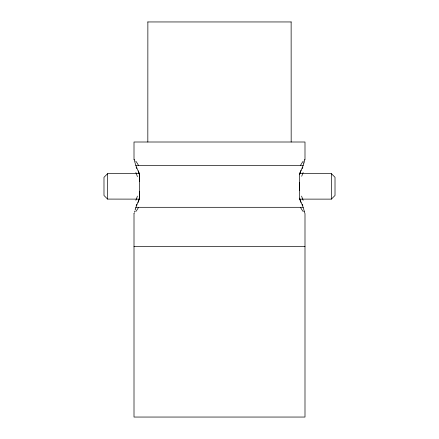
<?xml version="1.0" encoding="UTF-8"?>
<svg xmlns="http://www.w3.org/2000/svg" width="439" height="439" viewBox="0 0 439 439"><rect width="100%" height="100%" fill="white"/><g stroke="black" fill="none" stroke-linecap="round" stroke-linejoin="round"><path stroke-width="0.66" d="M107.626 199.092L139.459 199.125M138.784 200.294L139.459 198.132L139.459 191.294M139.459 181.488L139.459 174.656L138.784 172.494M147.828 142.006L147.866 21.95M299.541 190.51L299.541 182.278M299.541 199.125L331.374 199.125L331.374 173.657L299.541 173.657M138.669 200.634L135.64 208.026M300.331 172.154L303.184 165.476L304.995 159.105L304.995 142.006L134.005 142.006L134.005 159.105L135.816 165.476L138.669 172.154M135.272 209.392L135.563 208.305M135.201 209.661L135.091 210.051M303.799 163.127L303.909 162.737M134.773 211.164L134.416 212.35M139.459 198.132L137.961 202.533M304.748 159.9L304.88 159.483M134.12 213.305L134.016 213.634M134.005 213.678L134.005 417.05L304.995 417.05L304.995 213.678L304.227 211.164M300.216 172.494L299.541 174.656L301.039 170.25M107.626 173.657L103.988 177.318L103.988 195.487L107.626 199.125L107.626 173.657L139.459 173.657M331.374 199.125L335.012 195.47L335.012 177.296L331.374 173.657M147.828 21.95L291.172 21.95M135.816 165.476L303.184 165.476M135.816 207.312L303.184 207.312L304.227 211.164M134.005 246.422L304.995 246.422M303.184 207.312L300.331 200.634M301.039 202.533L299.541 198.132L300.216 200.294M138.186 170.848L139.459 174.656M134.087 159.373L134.252 159.9M291.134 21.95L291.172 142.006M299.541 172.895L299.541 199.888M139.459 172.895L139.459 199.888M300.578 165.305A30.104 8.857 -80.7 0 1 303.261 161.157M302.778 167.116A26.806 1.471 -79.6 0 1 302.581 168.609M301.714 176.258A30.05 5.087 -73.9 0 1 303.151 172.511M135.739 161.157A30.104 8.857 80.7 0 1 138.422 165.305M136.419 168.609A26.806 1.471 79.6 0 1 136.222 167.116M135.849 172.511A30.05 5.087 73.9 0 1 137.434 176.676M303.261 211.631A30.104 8.857 80.7 0 1 300.578 207.482M302.581 204.173A26.806 1.471 79.6 0 1 302.778 205.666M137.434 196.107A30.05 5.087 -73.9 0 1 135.849 200.277M136.222 205.666A26.806 1.471 -79.6 0 1 136.419 204.173M138.422 207.482A30.104 8.857 -80.7 0 1 135.739 211.631M303.151 200.277A30.05 5.087 73.9 0 1 301.566 196.107"/></g></svg>
